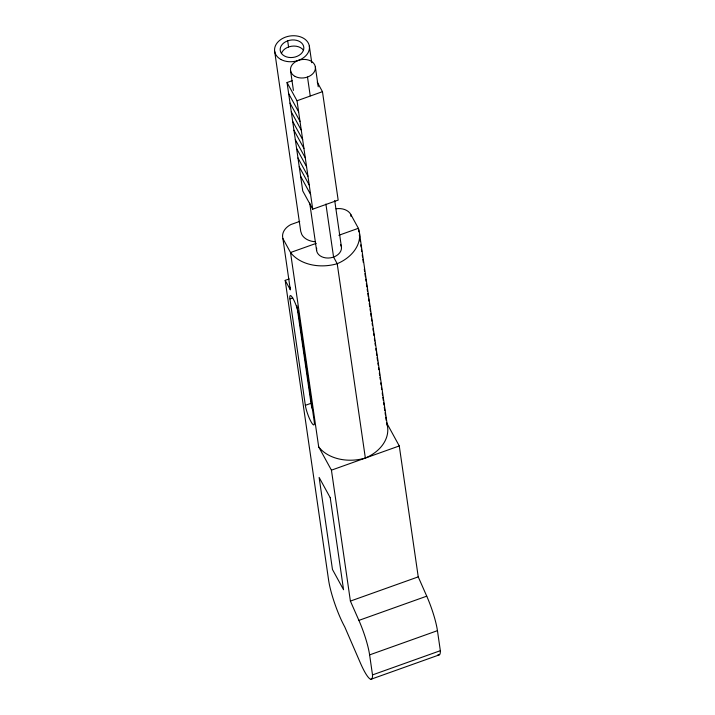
<?xml version="1.0" encoding="UTF-8"?>
<svg xmlns="http://www.w3.org/2000/svg" width="715" height="715" viewBox="0 0 715 715"><rect width="100%" height="100%" fill="white"/><g stroke="black" fill="none" stroke-linecap="round" stroke-linejoin="round"><path stroke-width="1.07" d="M317.21 82.082L322.465 91.681L338.168 200.102L312.723 209.182L302.749 190.959L287.046 82.529L292.131 80.715M312.723 209.182L297.02 100.761L322.465 91.681M299.719 221.4L290.835 224.564A17.339 12.754 -8.2 0 0 283.998 230.838L283.381 232.098A17.339 12.754 -8.2 0 0 282.908 238.587L290.308 289.727L285.187 280.369L289.209 278.939M316.236 243.35L290.531 252.52L318.684 446.875L331.438 470.166L350.395 601.092L358.903 620.388A32.175 5.765 70.4 0 1 369.61 654.886L372.506 674.906L440.342 650.686L437.446 630.666A32.175 5.765 70.4 0 0 426.739 596.167L418.239 576.871L399.274 445.945L386.52 422.645A40.022 29.431 -8.2 0 1 365.356 458.056A40.022 29.431 -8.2 0 1 318.684 446.875M338.847 235.28L358.376 228.3L350.743 214.366A14.094 10.367 -8.2 0 0 336.113 208.78M289.941 298.95A12.2 2.19 70.4 0 1 293.195 298.87A12.2 2.19 70.4 0 1 298.816 315.163L314.225 421.537A12.2 2.19 70.4 0 1 310.971 421.618A12.2 2.19 70.4 0 1 305.35 405.334L289.941 298.95L292.766 297.941M305.35 405.334L311.007 403.314L296.868 305.707M331.438 470.166L399.274 445.945M350.395 601.092L418.239 576.871M358.903 620.388L426.739 596.167M369.61 654.886L437.446 630.666M371.005 679.25L438.84 655.029M287.046 82.529L297.02 100.761M288.645 93.62L298.629 111.853M290.022 103.103L300.005 121.335M291.3 111.906L301.274 130.139M292.667 121.389L302.651 139.613M293.945 130.193L303.929 148.425M295.322 139.675L305.296 157.899M296.591 148.479L306.574 166.711M297.967 157.952L307.951 176.185M299.245 166.765L309.22 184.997M300.613 176.239L310.596 194.471M282.908 238.587L290.531 252.52A40.022 29.431 -8.2 0 0 337.212 263.71L365.356 458.056M359.261 231.562L387.405 425.908M358.85 231.615L358.376 228.3A40.022 29.431 -8.2 0 1 337.212 263.71L333.574 257.069L325.897 204.052M359.332 234.931L359.654 237.139M359.976 239.346L360.288 241.554M360.771 244.87L361.093 247.077M361.415 249.285L361.727 251.492M362.21 254.808L362.532 257.016M362.854 259.223L363.327 262.53M364.293 269.162L364.605 271.369M364.927 273.577L365.41 276.893M365.731 279.1L366.053 281.308M366.366 283.515L366.849 286.831M367.17 289.039L367.492 291.246M367.805 293.454L368.288 296.77M368.609 298.977L368.931 301.185M369.244 303.392L369.727 306.708M370.048 308.916L370.37 311.123M370.683 313.331L371.165 316.647M371.487 318.854L371.809 321.062M372.131 323.269L372.444 325.477M372.926 328.793L373.248 331M373.57 333.208L373.882 335.415M374.365 338.731L374.687 340.939M375.009 343.146L375.321 345.354M375.804 348.67L376.126 350.877M376.447 353.085L376.76 355.292M377.082 357.5L377.565 360.816M377.886 363.023L378.199 365.231M378.521 367.439L378.843 369.646M379.325 372.962L379.647 375.169M379.96 377.377L380.282 379.585M380.764 382.9L381.086 385.108M381.399 387.316L381.721 389.523M382.203 392.839L382.525 395.046M382.838 397.254L383.32 400.561M383.642 402.777L383.964 404.985M384.277 407.193L384.759 410.499M385.081 412.716L385.403 414.923M385.716 417.131L386.198 420.438M350.743 214.366L351.056 216.538M315.342 66.861L318.22 86.738M334.7 200.504L341.413 246.89M309.354 46.144L311.749 62.714M307.495 77.041L310.221 95.819M287.68 40.844A11.887 8.741 -8.2 0 0 284.624 56.092A11.887 8.741 -8.2 0 0 303.705 49.281A11.887 8.741 -8.2 0 0 287.68 40.844L288.574 46.984M290.54 70.562L293.418 90.448M309.729 203.105L316.611 250.59M274.658 51.328L300.729 231.356L301.828 234.565A17.544 12.906 -8.2 0 0 315.476 241.75M285.187 280.369L328.596 580.08A35.08 6.292 70.4 0 0 344.755 626.903L360.378 662.957A29.002 5.202 70.4 0 0 372.506 674.906M440.342 650.686A29.002 5.202 70.4 0 1 437.946 654.726M312.804 410.473A12.2 2.19 70.4 0 1 311.007 403.314M340.635 244.593A12.539 9.224 -8.2 0 1 330.41 257.856A12.539 9.224 -8.2 0 1 316.673 248.168M290.308 289.727A17.339 12.754 -8.2 0 1 289.968 287.153M281.388 53.571A11.887 8.741 -8.2 0 1 291.568 46.234A11.887 8.741 -8.2 0 1 303.491 50.273M330.223 497.685L319.131 477.432L332.466 569.489L343.558 589.741L330.223 497.685M281.12 59.586A17.544 12.906 -8.2 0 0 309.264 49.541A17.544 12.906 -8.2 0 0 285.625 37.091A17.544 12.906 -8.2 0 0 281.12 59.586M295.161 76.469A12.539 9.224 -8.2 0 0 315.279 69.284A12.539 9.224 -8.2 0 0 298.378 60.391A12.539 9.224 -8.2 0 0 295.161 76.469"/></g></svg>
